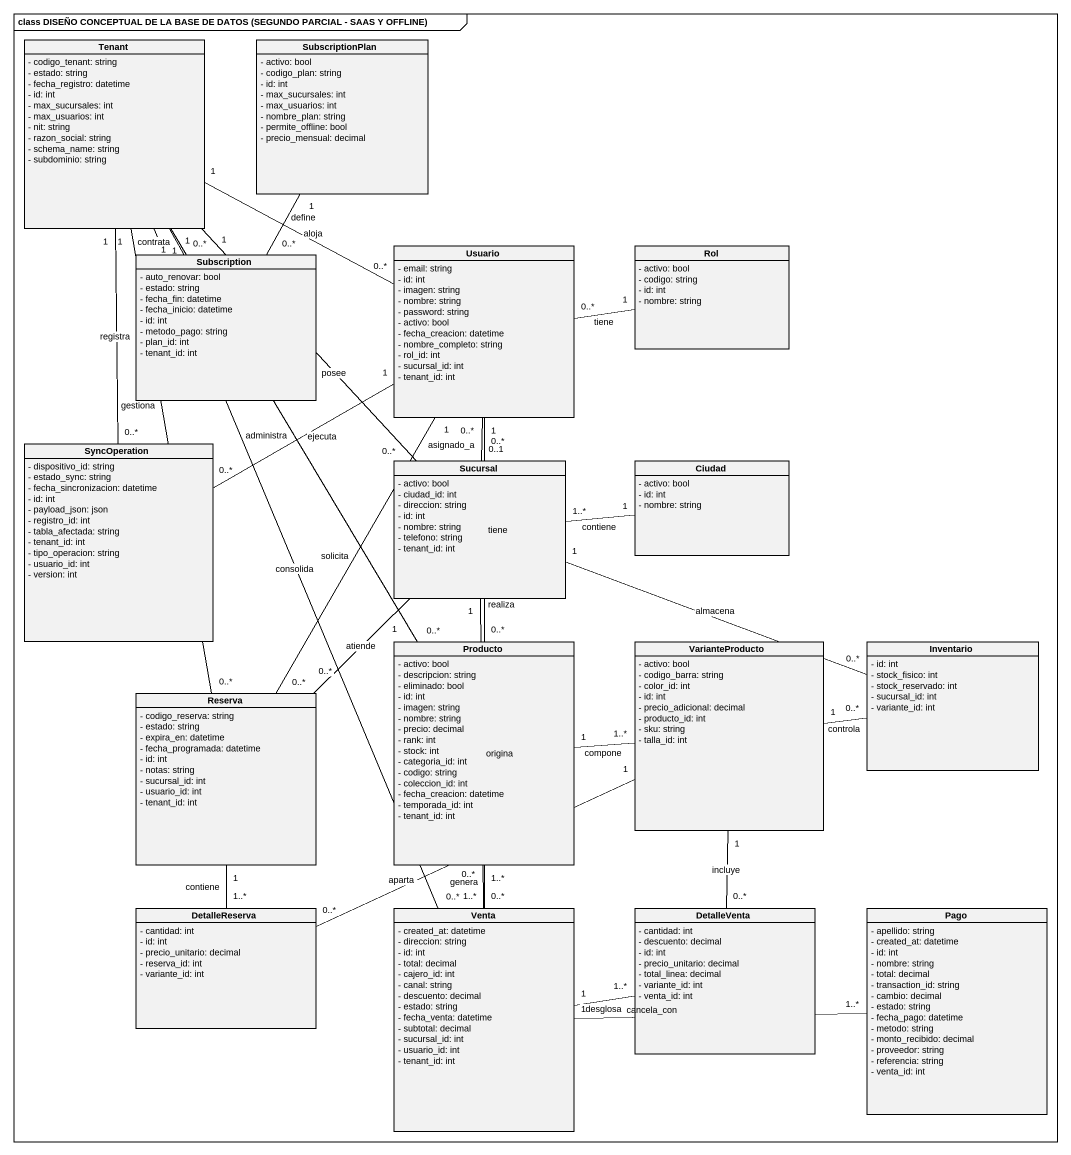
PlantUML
@startuml
mainframe class DISEÑO CONCEPTUAL DE LA BASE DE DATOS (SEGUNDO PARCIAL - SAAS Y OFFLINE)
hide circle
hide empty members
skinparam classAttributeIconSize 0
class Tenant {
  - codigo_tenant: string
  - estado: string
  - fecha_registro: datetime
  - id: int
  - max_sucursales: int
  - max_usuarios: int
  - nit: string
  - razon_social: string
  - schema_name: string
  - subdominio: string
}
class SubscriptionPlan {
  - activo: bool
  - codigo_plan: string
  - id: int
  - max_sucursales: int
  - max_usuarios: int
  - nombre_plan: string
  - permite_offline: bool
  - precio_mensual: decimal
}
class Subscription {
  - auto_renovar: bool
  - estado: string
  - fecha_fin: datetime
  - fecha_inicio: datetime
  - id: int
  - metodo_pago: string
  - plan_id: int
  - tenant_id: int
}
class Usuario {
  - email: string
  - id: int
  - imagen: string
  - nombre: string
  - password: string
  - activo: bool
  - fecha_creacion: datetime
  - nombre_completo: string
  - rol_id: int
  - sucursal_id: int
  - tenant_id: int
}
class Rol {
  - activo: bool
  - codigo: string
  - id: int
  - nombre: string
}
class SyncOperation {
  - dispositivo_id: string
  - estado_sync: string
  - fecha_sincronizacion: datetime
  - id: int
  - payload_json: json
  - registro_id: int
  - tabla_afectada: string
  - tenant_id: int
  - tipo_operacion: string
  - usuario_id: int
  - version: int
}
class Sucursal {
  - activo: bool
  - ciudad_id: int
  - direccion: string
  - id: int
  - nombre: string
  - telefono: string
  - tenant_id: int
}
class Ciudad {
  - activo: bool
  - id: int
  - nombre: string
}
class Producto {
  - activo: bool
  - descripcion: string
  - eliminado: bool
  - id: int
  - imagen: string
  - nombre: string
  - precio: decimal
  - rank: int
  - stock: int
  - categoria_id: int
  - codigo: string
  - coleccion_id: int
  - fecha_creacion: datetime
  - temporada_id: int
  - tenant_id: int
}
class VarianteProducto {
  - activo: bool
  - codigo_barra: string
  - color_id: int
  - id: int
  - precio_adicional: decimal
  - producto_id: int
  - sku: string
  - talla_id: int
}
class Inventario {
  - id: int
  - stock_fisico: int
  - stock_reservado: int
  - sucursal_id: int
  - variante_id: int
}
class Reserva {
  - codigo_reserva: string
  - estado: string
  - expira_en: datetime
  - fecha_programada: datetime
  - id: int
  - notas: string
  - sucursal_id: int
  - usuario_id: int
  - tenant_id: int
}
class DetalleReserva {
  - cantidad: int
  - id: int
  - precio_unitario: decimal
  - reserva_id: int
  - variante_id: int
}
class Venta {
  - created_at: datetime
  - direccion: string
  - id: int
  - total: decimal
  - cajero_id: int
  - canal: string
  - descuento: decimal
  - estado: string
  - fecha_venta: datetime
  - subtotal: decimal
  - sucursal_id: int
  - usuario_id: int
  - tenant_id: int
}
class DetalleVenta {
  - cantidad: int
  - descuento: decimal
  - id: int
  - precio_unitario: decimal
  - total_linea: decimal
  - variante_id: int
  - venta_id: int
}
class Pago {
  - apellido: string
  - created_at: datetime
  - id: int
  - nombre: string
  - total: decimal
  - transaction_id: string
  - cambio: decimal
  - estado: string
  - fecha_pago: datetime
  - metodo: string
  - monto_recibido: decimal
  - proveedor: string
  - referencia: string
  - venta_id: int
}
Tenant "1" -- "0..*" Subscription : contrata
Tenant "1" -right- "0..*" Usuario : aloja
Tenant "1" -- "0..*" SyncOperation : registra
Tenant "1" -- "0..*" Sucursal : posee
Tenant "1" -- "0..*" Producto : administra
Tenant "1" -- "0..*" Reserva : gestiona
Tenant "1" -- "0..*" Venta : consolida
SubscriptionPlan "1" -- "0..*" Subscription : define
Usuario "0..*" -right- "1" Rol : tiene
Usuario "1" -left- "0..*" SyncOperation : ejecuta
Usuario "0..*" -- "0..1" Sucursal : asignado_a
Usuario "0..*" -- "0..*" Producto : tiene
Usuario "1" -- "0..*" Reserva : solicita
Usuario "1" -- "0..*" Venta : realiza
Sucursal "1" -right- "0..*" Inventario : almacena
Sucursal "1" -- "0..*" Reserva : atiende
Sucursal "1" -- "0..*" Venta : origina
Ciudad "1" -left- "1..*" Sucursal : contiene
Producto "1" -right- "1..*" VarianteProducto : compone
Producto "1..*" -- "1..*" Venta : genera
VarianteProducto "1" -right- "0..*" Inventario : controla
VarianteProducto "1" -left- "0..*" DetalleReserva : aparta
VarianteProducto "1" -- "0..*" DetalleVenta : incluye
Reserva "1" -- "1..*" DetalleReserva : contiene
Venta "1" -right- "1..*" DetalleVenta : desglosa
Venta "1" -right- "1..*" Pago : cancela_con
@enduml
